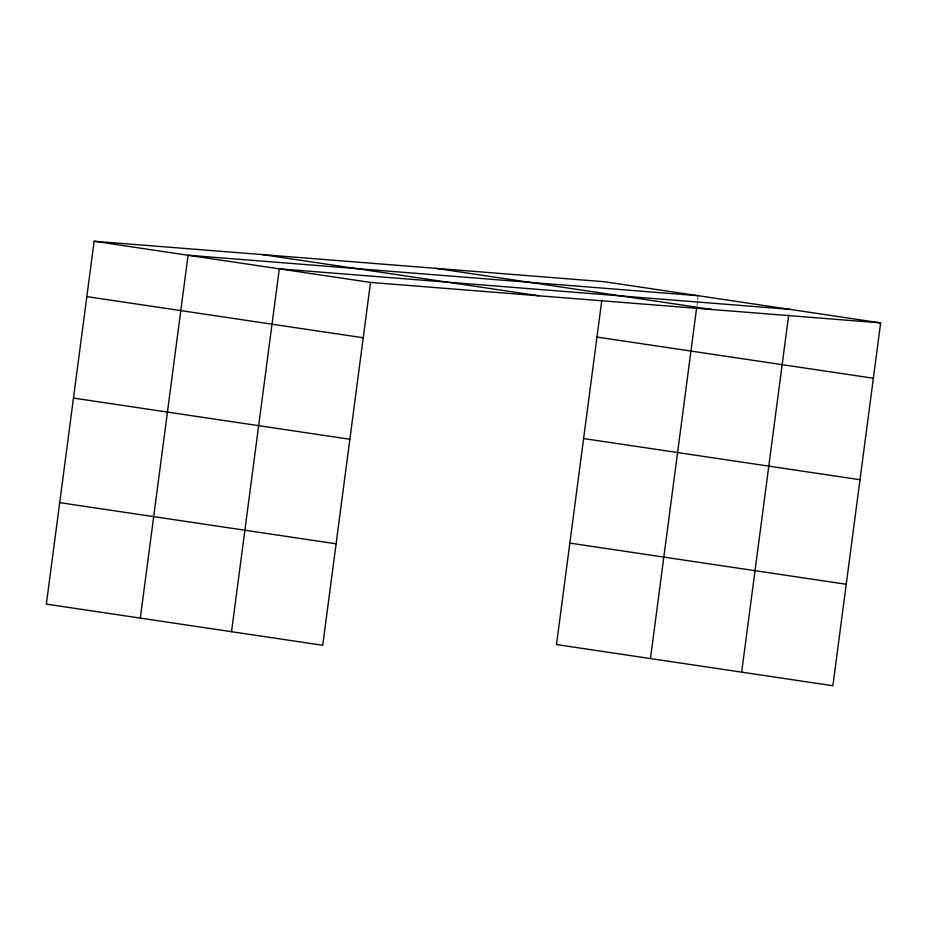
<?xml version="1.0" encoding="UTF-8"?>
<svg xmlns="http://www.w3.org/2000/svg" width="927" height="927" viewBox="0 0 927 927"><rect width="100%" height="100%" fill="white"/><g stroke="black" fill="none" stroke-linecap="round" stroke-linejoin="round"><path stroke-width="0.7" stroke-dasharray="4.63 3.48" d="M696.93 305.643L697.486 301.391M697.672 299.966L698.043 297.127"/><path stroke-width="1.39" d="M880.65 322.886L604.265 281.715L94.125 241.252L46.35 604.114L322.735 645.285L370.51 282.434L880.65 322.886L832.875 685.748L556.49 644.566L601.832 300.163M140.325 618.112L188.088 255.249L698.24 295.713M231.53 631.704L279.305 268.842L789.445 309.305M650.464 658.576L696.548 308.482M741.67 672.156L788.692 314.983M435.91 268.366L712.307 309.537M262.468 254.601L538.854 295.783M94.125 241.252L370.51 282.434M596.976 337.069L873.361 378.239M86.837 296.605L363.222 337.776M583.616 438.541L860.001 479.722M73.476 398.077L349.861 439.259M569.85 543.095L846.235 584.265M59.71 502.631L336.095 543.813"/></g></svg>
